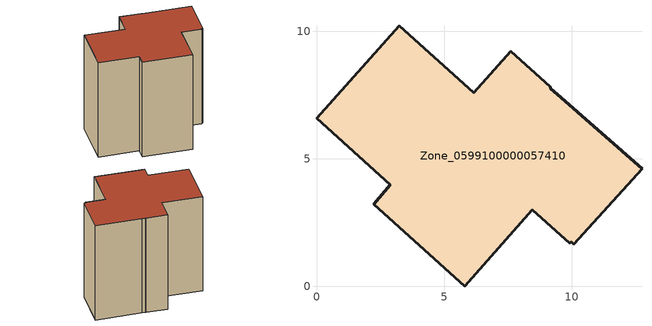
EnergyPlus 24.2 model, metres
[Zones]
Zone_0599100000057410
 floor ground (C_G): 9.15,7.83 9.18,7.75 9.43,7.53 12.75,4.62 10.07,1.65 9.97,1.76 9.92,1.69 8.45,3 5.81,0 2.24,3.23 2.89,3.99 0,6.59 3.25,10.22 6.15,7.58 7.61,9.21 z0
 wall outside (C_F): 9.18,7.75 9.15,7.83 7.61,9.21 6.15,7.58 3.25,10.22 0,6.59 2.89,3.99 2.24,3.23 5.81,0 8.45,3 9.92,1.69 9.97,1.76 10.07,1.65 12.75,4.62 9.43,7.53 9.18,7.75 z0:10.25
 roof outside (C_R): 12.75,4.62 9.43,7.53 9.18,7.75 9.15,7.83 7.61,9.21 6.15,7.58 3.25,10.22 0,6.59 2.89,3.99 2.24,3.23 5.81,0 8.45,3 9.92,1.69 9.97,1.76 10.07,1.65 z10.25
[BUILDING]
Pand.0599100000057410: North Axis=0; Terrain=City; Loads Convergence Tolerance Value=0.04; Temperature Convergence Tolerance Value=0.4; Solar Distribution=FullExterior; Maximum Number of Warmup Days=25; Minimum Number of Warmup Days=1
[Site:Location]
Rotterdam.The.Hague.AP_ZH_NLD Design_Conditions: Latitude=51.96; Longitude=4.45; Time Zone=1; Elevation=-4.5
[SITE:GROUNDTEMPERATURE:BUILDINGSURFACE]
18, 18, 18, 18, 18, 18, 18, 18, 18, 18, 18, 18
[MATERIAL] Thermal Absorptance=0.9; Solar Absorptance=0.7; Visible Absorptance=0.7
Name | Roughness | Thickness | Conductivity | Density | Specific Heat
G.D.1965 | MediumSmooth | 0.15 | 1 | 540 | 1210
F.D.1965 | Rough | 0.3 | 0.857143 | 1920 | 840
R.D.1965 | MediumRough | 0.2 | 0.08 | 1500 | 1000
[CONSTRUCTION]
C_G: G.D.1965
C_F: F.D.1965
C_R: R.D.1965
[ZONE]
Zone_0599100000057410: Type=1; Multiplier=1; Ceiling Height=Autocalculate; Volume=Autocalculate; Floor Area=autocalculate; Part of Total Floor Area=Yes
[ZONEINFILTRATION:DESIGNFLOWRATE]
Infil_Zone_0599100000057410: Zone or ZoneList or Space or SpaceList=Zone_0599100000057410; Schedule=AlwaysOn; Design Flow Rate Calculation Method=Flow/Area; Flow Rate per Floor Area=0.0042; Constant Term Coefficient=1; Temperature Term Coefficient=0; Velocity Term Coefficient=0; Velocity Squared Term Coefficient=0
[HVACTEMPLATE:ZONE:IDEALLOADSAIRSYSTEM]
Zone_0599100000057410: Maximum Heating Supply Air Temperature=50; Minimum Cooling Supply Air Temperature=13; Maximum Heating Supply Air Humidity Ratio=0.0156; Minimum Cooling Supply Air Humidity Ratio=0.0077; Heating Limit=NoLimit; Cooling Limit=NoLimit; Dehumidification Control Type=ConstantSensibleHeatRatio; Cooling Sensible Heat Ratio=0.7; Dehumidification Setpoint=60; Humidification Control Type=None; Humidification Setpoint=30; Outdoor Air Method=None; Outdoor Air Flow Rate per Person=0.00944; Outdoor Air Flow Rate per Zone Floor Area=0; Outdoor Air Flow Rate per Zone=0; Demand Controlled Ventilation Type=None; Outdoor Air Economizer Type=NoEconomizer; Heat Recovery Type=None; Sensible Heat Recovery Effectiveness=0.7; Latent Heat Recovery Effectiveness=0.65
[ZONECONTROL:THERMOSTAT]
ThermostatControl_Zone_0599100000057410: Zone or ZoneList=Zone_0599100000057410; Control Type Schedule=DualSetpointControlType; Control 1=Thermostat_Zone_0599100000057410; Temperature Difference Between Cutout And Setpoint=0
[THERMOSTATSETPOINT:DUALSETPOINT]
Thermostat_Zone_0599100000057410: Heating Setpoint Temperature Schedule=HeatingSetpoint_Zone_0599100000057410; Cooling Setpoint Temperature Schedule=CoolingSetpoint_Zone_0599100000057410
[SCHEDULE:COMPACT]
HeatingSetpoint_Zone_0599100000057410: Through: 12/31, For: AllDays, Until: 24:00, 21
CoolingSetpoint_Zone_0599100000057410: Through: 12/31, For: AllDays, Until: 24:00, 24
DualSetpointControlType: Through: 12/31, For: AllDays, Until: 24:00, 4
AlwaysOn: Through: 12/31, For: AllDays, Until: 24:00, 1
